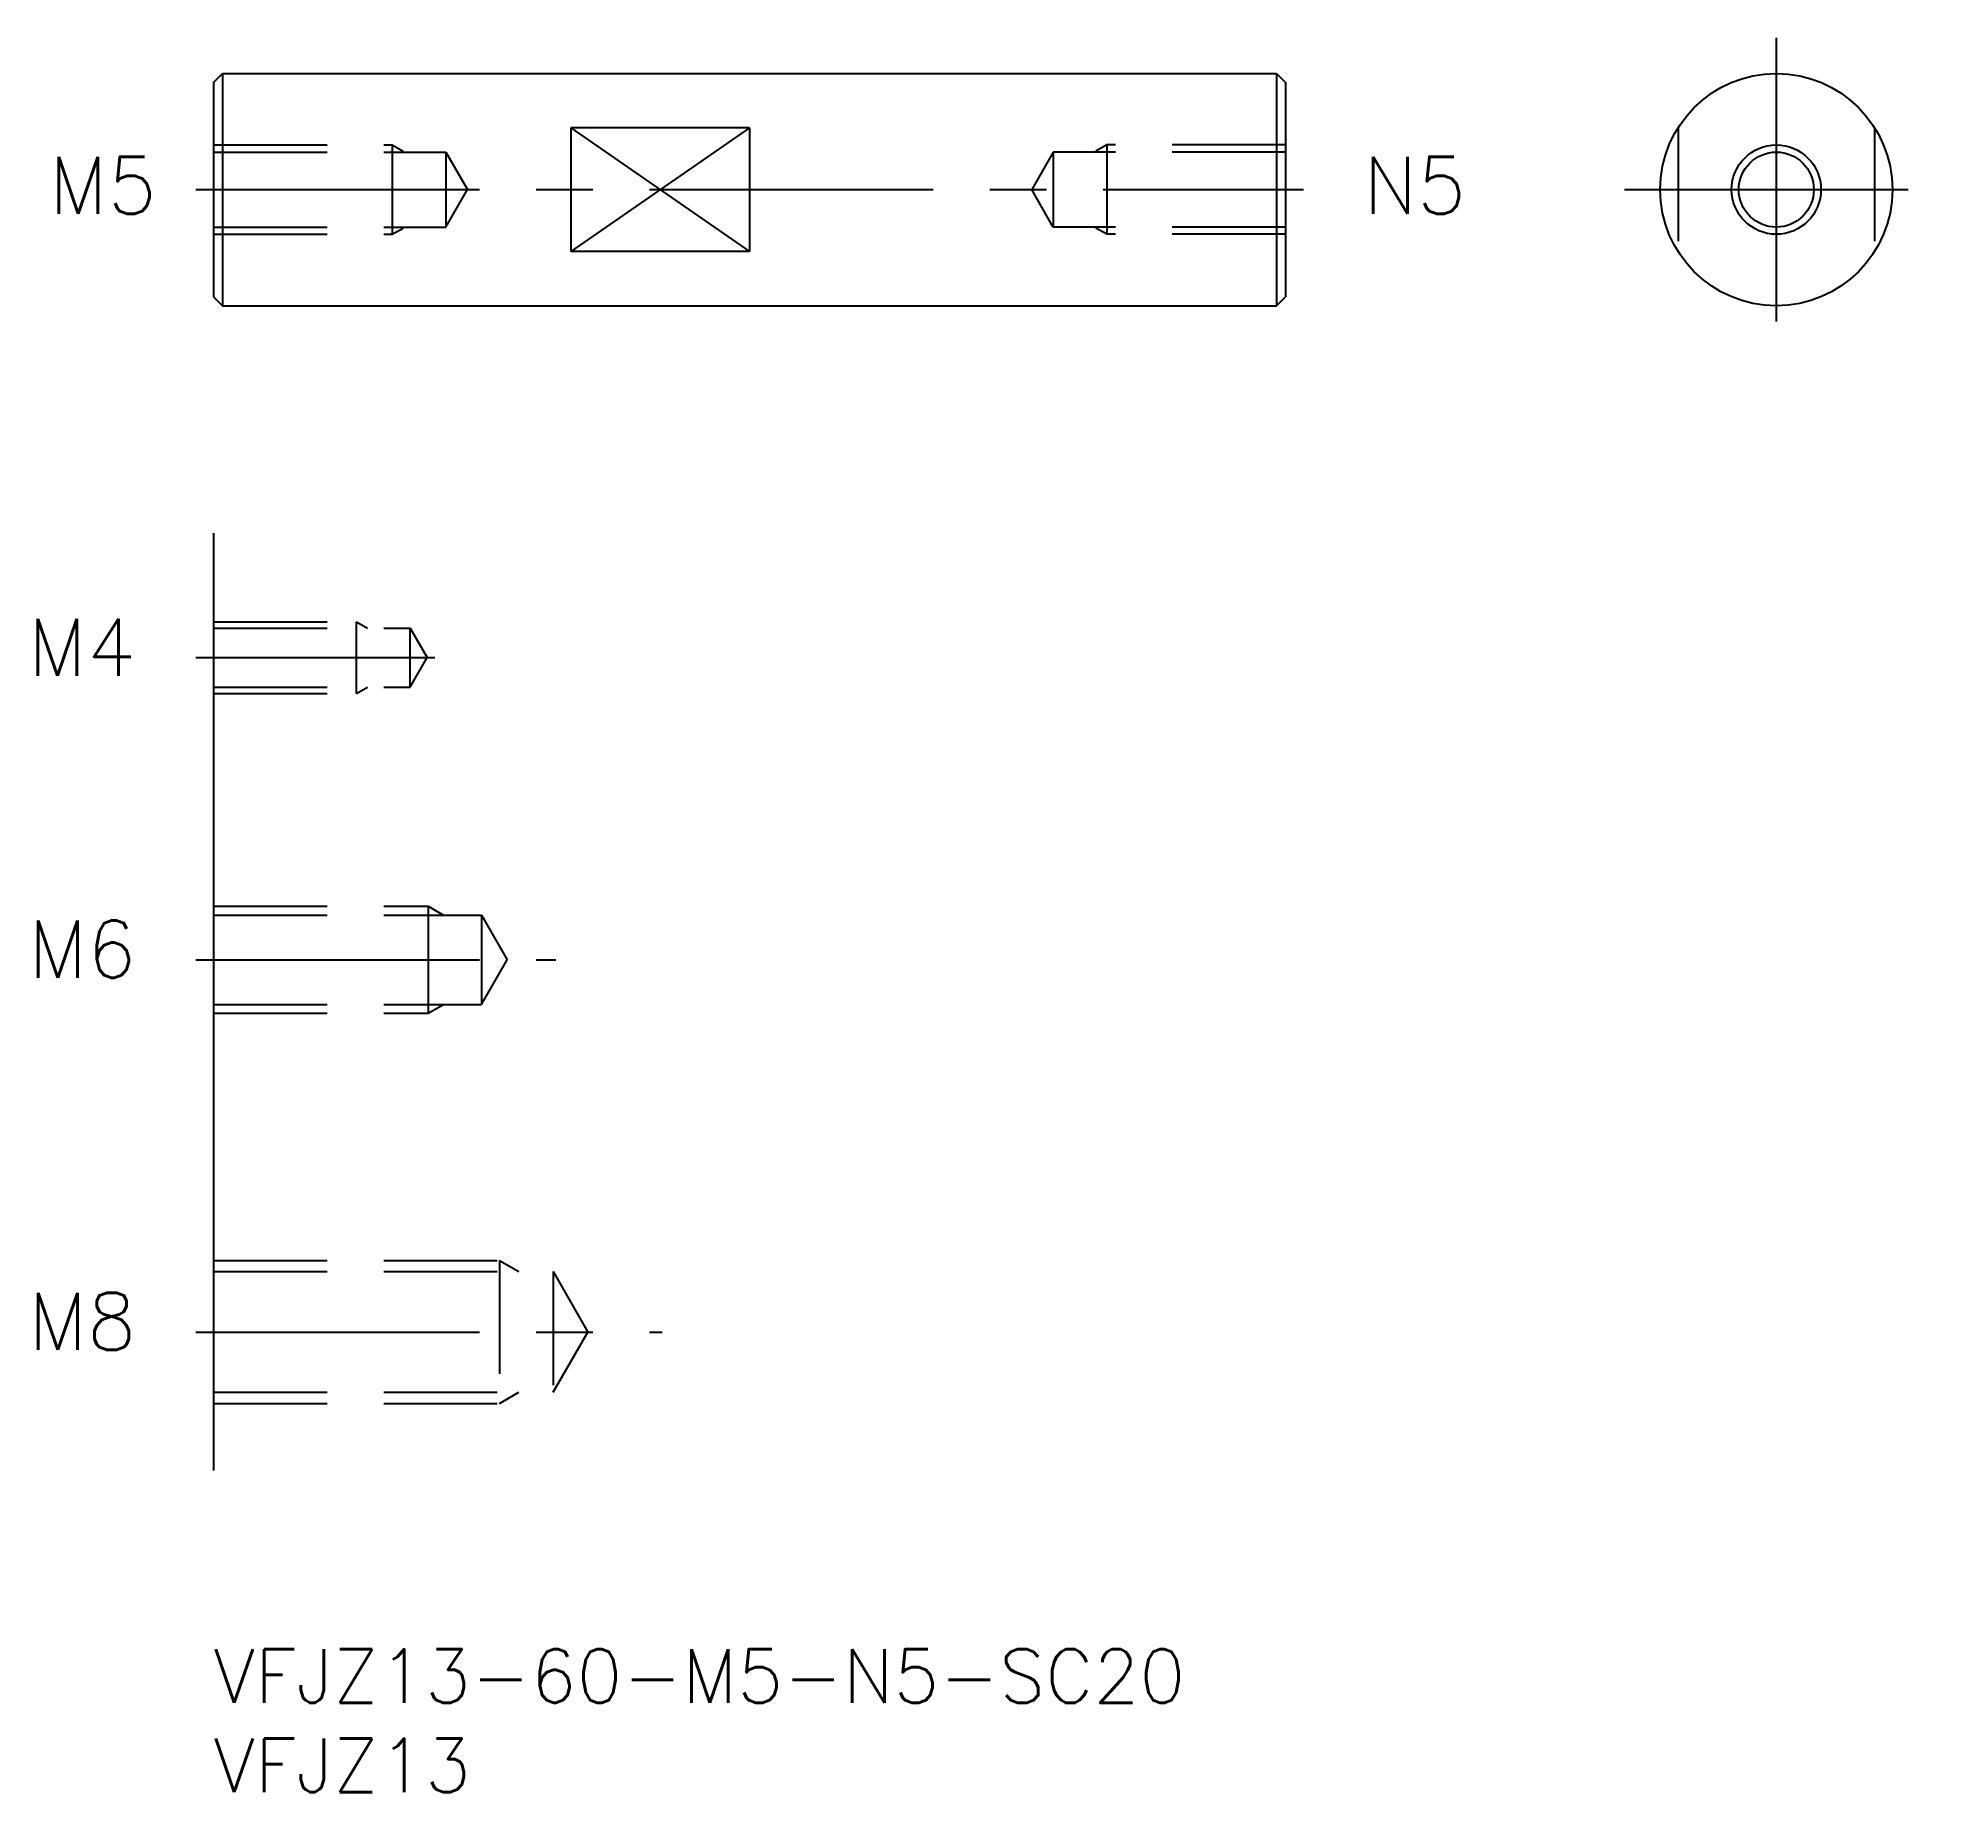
# Model space of a CAD drawing. Extents: x -10 to 96, y -8 to 90.
import ezdxf

# ---------------------------------------------------------------- set-up
doc = ezdxf.new("R2010")
doc.units = 0
doc.header["$LTSCALE"] = 0.5
doc.linetypes.add('CENTER', pattern=[50.8, 31.75, -6.35, 6.35, -6.35])
doc.linetypes.add('DASHED', pattern=[19.05, 12.7, -6.35])
for name, color, linetype in [('MSM_CENTER', 1, 'CENTER'), ('MSM_CONTINUOUS', 7, 'CONTINUOUS'), ('MSM_DASHED', 4, 'DASHED'), ('MSM_NARROW', 5, 'CONTINUOUS'), ('MSM_PART_NUMBER', 7, 'CONTINUOUS')]:
    doc.layers.add(name, color=color, linetype=linetype)
doc.styles.get("Standard").update_dxf_attribs({"font": 'txt.shx', "height": 3, "bigfont": 'bigfont.shx'})

# ---------------------------------------------------------------- blocks, each defined once
blk = doc.blocks.new('*U4')
at = {"layer": 'MSM_PART_NUMBER'}
blk.add_text('VFJZ13-60-M5-N5-SC20', height=3, dxfattribs=at).set_placement((0, -3))
blk = doc.blocks.new('*U5')
at = {"layer": 'MSM_PART_NUMBER'}
blk.add_text('VFJZ13', height=3, dxfattribs=at).set_placement((0, -8))

msp = doc.modelspace()

# ---------------------------------------------------------------- linework, layer by layer
at = {"layer": 'MSM_CENTER'}
for p, q in [((87.47, 90.21), (87.47, 73.21)), ((-1, 81.71), (61, 81.71)), ((78.97, 81.71), (95.97, 81.71)), ((-1, 55.51), (12.39, 55.51)), ((-1, 38.6), (19.15, 38.6)), ((-1, 17.76), (25.11, 17.76))]:
    msp.add_line(p, q, dxfattribs=at)
at = {"layer": 'MSM_CONTINUOUS'}
for p, q in [((0, 87.71), (0.5, 88.21)), ((0.5, 88.21), (59.5, 88.21)), ((0.5, 88.21), (0.5, 75.21)), ((59.5, 88.21), (59.5, 75.21)), ((59.5, 88.21), (60, 87.71)), ((0, 87.71), (0, 75.71)), ((60, 87.71), (60, 75.71)), ((20, 85.17), (20, 78.24)), ((30, 85.17), (20, 85.17)), ((30, 85.17), (30, 78.24)), ((30, 78.24), (20, 78.24)), ((0, 75.71), (0.5, 75.21)), ((0.5, 75.21), (59.5, 75.21)), ((59.5, 75.21), (60, 75.71)), ((0, 62.48), (0, 10))]:
    msp.add_line(p, q, dxfattribs=at)
for radius in [6.5, 2.1]:
    msp.add_circle((87.47, 81.71), radius, dxfattribs=at)
at = {"layer": 'MSM_DASHED'}
for p, q in [((81.97, 85.17), (81.97, 78.24)), ((92.97, 85.17), (92.97, 78.24)), ((0, 84.21), (10, 84.21)), ((0, 83.81), (13, 83.81)), ((10, 84.21), (10, 79.21)), ((10, 84.21), (10.61, 83.86)), ((13, 83.81), (13, 79.61)), ((13, 83.81), (14.21, 81.71)), ((47, 83.81), (45.79, 81.71)), ((47, 83.81), (47, 79.61)), ((60, 83.81), (47, 83.81)), ((50, 84.21), (49.39, 83.86)), ((50, 84.21), (50, 79.21)), ((60, 84.21), (50, 84.21)), ((13, 79.61), (14.21, 81.71)), ((47, 79.61), (45.79, 81.71)), ((0, 79.61), (13, 79.61)), ((10, 79.21), (10.61, 79.56)), ((60, 79.61), (47, 79.61)), ((50, 79.21), (49.39, 79.56)), ((0, 79.21), (10, 79.21)), ((60, 79.21), (50, 79.21)), ((0, 57.51), (8, 57.51)), ((0, 57.16), (11, 57.16)), ((8, 53.51), (8, 57.51)), ((8, 57.51), (8.61, 57.16)), ((11, 57.16), (11.95, 55.51)), ((11, 53.86), (11, 57.16)), ((11, 53.86), (11.95, 55.51)), ((0, 53.86), (11, 53.86)), ((0, 53.51), (8, 53.51)), ((8, 53.51), (8.61, 53.86)), ((0, 41.6), (12, 41.6)), ((12, 41.6), (12, 35.6)), ((12, 41.6), (12.87, 41.1)), ((0, 41.1), (15, 41.1)), ((15, 41.1), (15, 36.1)), ((15, 41.1), (16.44, 38.6)), ((15, 36.1), (16.44, 38.6)), ((0, 36.1), (15, 36.1)), ((12, 35.6), (12.87, 36.1)), ((0, 35.6), (12, 35.6)), ((0, 21.76), (16, 21.76)), ((16, 21.76), (16, 13.76)), ((16, 21.76), (17.08, 21.14)), ((0, 21.14), (19, 21.14)), ((19, 21.14), (20.95, 17.76)), ((19, 21.14), (19, 14.39)), ((19, 14.39), (20.95, 17.76)), ((0, 14.39), (19, 14.39)), ((0, 13.76), (16, 13.76)), ((16, 13.76), (17.08, 14.39))]:
    msp.add_line(p, q, dxfattribs=at)
at = {"layer": 'MSM_NARROW'}
for p, q in [((30, 85.17), (20, 78.24)), ((20, 85.17), (30, 78.24))]:
    msp.add_line(p, q, dxfattribs=at)
msp.add_circle((87.47, 81.71), 2.5, dxfattribs=at)

# ---------------------------------------------------------------- block references
at = {"layer": 'MSM_CONTINUOUS'}
for name in ['*U4', '*U5']:
    msp.add_blockref(name, (0, 0), dxfattribs=at)

# ---------------------------------------------------------------- texts
for s, p in [('M5', (-9.22, 80.35)), ('N5', (64.35, 80.35)), ('M4', (-10.39, 54.49)), ('M6', (-10.37, 37.59)), ('M8', (-10.37, 16.76))]:
    msp.add_text(s, height=3.2, dxfattribs=at).set_placement(p)

doc.saveas('drawing.dxf')
